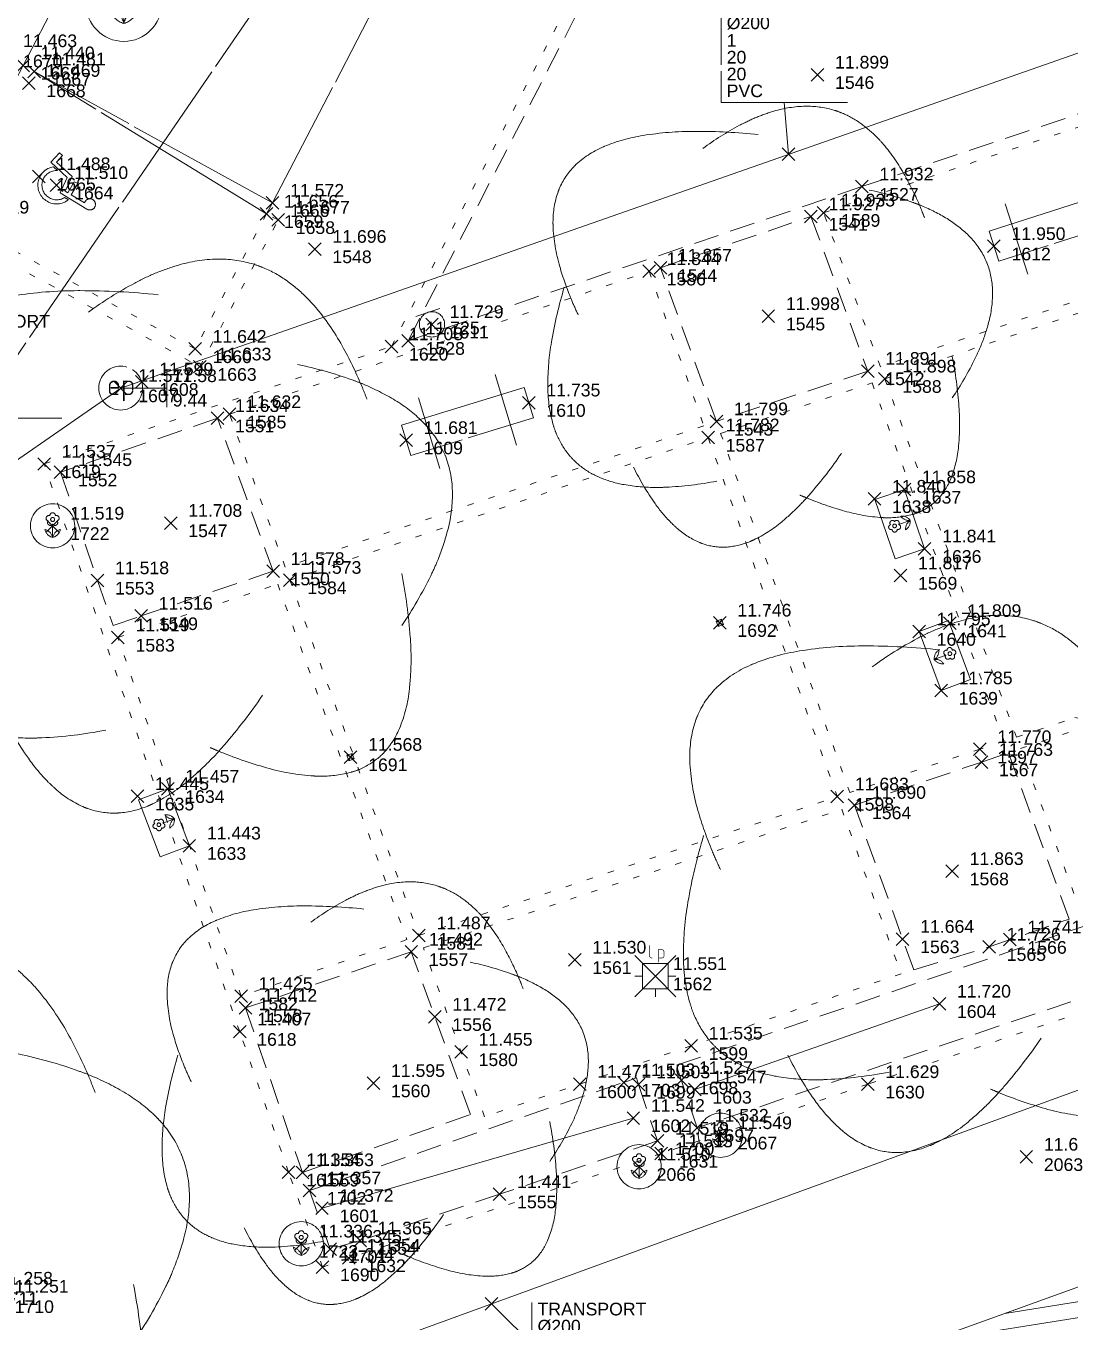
# Model space of a CAD drawing. Header units: metres. Extents: x 1223562 to 1223801, y 7191360 to 7191620.
# Drawn here: x 1223748.13 to 1223764.66, y 7191484.28 to 7191504.78 of the extents above; entities that cross this region are included whole.
import ezdxf
from ezdxf.enums import TextEntityAlignment as Align

# ---------------------------------------------------------------- set-up
doc = ezdxf.new("R2010")
doc.units = ezdxf.units.M
doc.header["$PDMODE"] = 3
doc.header["$PDSIZE"] = 0.1
for name, pattern in [('LL_0822', [2.5, 2.5, 0]), ('LL_0824', [0.35, 0.1, -0.25]), ('Rec_Continu', [2.5, 2.5, 0]), ('RL_1105', [2.5, 2.5, 0]), ('Socle_Continu', [2.5, 2.5, 0]), ('TL_1182', [0.6, 0.4, -0.2]), ('Topo_Continu', [2.5, 2.5, 0]), ('YL_2901', [2.5, 2.5, 0])]:
    doc.linetypes.add(name, pattern=pattern)
for name, color, linetype, lineweight in [('BATIH_SCS', 201, 'Socle_Continu', 13), ('ECPUB_SCS', 30, 'Socle_Continu', 13), ('JARDI_SCS', 82, 'Socle_Continu', 13), ('MARQU_PSS', 7, 'Socle_Continu', 13), ('MOBUR_PSS', 251, 'Socle_Continu', 13), ('MOBUR_SCS', 251, 'Socle_Continu', 13), ('SIGNV_SCS', 20, 'Socle_Continu', 13), ('SIGTA_SCI', 7, 'Socle_Continu', 13), ('SIGTM_SCI', 1, 'Socle_Continu', 13), ('SIGTO_SCI', 255, 'Socle_Continu', 13), ('VOIRI_SCS', 7, 'Socle_Continu', 13)]:
    doc.layers.add(name, color=color, linetype=linetype, lineweight=lineweight)
for name, color, linetype, lineweight, true_color in [('BATIM_SCS', 7, 'Socle_Continu', 13, 0xdf7fff), ('EAUPL_PSI', 5, 'Socle_Continu', 13, 0x0000ff), ('EAUPL_SCI', 5, 'Socle_Continu', 13, 0x0000ff), ('EAUPL_SCS', 5, 'Socle_Continu', 13, 0x0000ff), ('EAUPL_SCT', 5, 'Socle_Continu', 13, 0x0000ff), ('EAUUS_SCI', 7, 'Socle_Continu', 13, 0x7f3f00), ('EAUUS_SCT', 7, 'Socle_Continu', 13, 0x7f3f00), ('SIGTS_PSS', 7, 'Socle_Continu', 13, 0x9966cc)]:
    doc.layers.add(name, color=color, linetype=linetype, lineweight=lineweight, true_color=true_color)
doc.styles.add('Reseaux', font='arial.ttf')
doc.styles.get("Standard").update_dxf_attribs({"font": 'arial.ttf'})
doc.styles.add('Style_1', font='WINGDNG2.TTF')
doc.linetypes.add('BL_0101', pattern='A,3,-0.2,0.2,-0.381,["ep",Standard,S=0.254,R=0,X=-0.2,Y=-0.1],-0.381,0.2,-0.2', length=4.562)
doc.linetypes.add('CL_0181', pattern='A,3,-0.15,0.4,-0.381,["eu",Standard,S=0.254,R=0,X=-0.2,Y=-0.1],-0.381,0.4,-0.15', length=4.862)
doc.linetypes.add('TL_1183', pattern='A,0.5,-0.05,["ù",Style_1,S=0.254,R=180,X=0,Y=0.254],0,["ù",Style_1,S=0.254,R=0,X=-0.1,Y=-0.254]', length=0.55)

# ---------------------------------------------------------------- blocks, each defined once
blk = doc.blocks.new('YP_1521')
at = {"layer": 'SIGTO_SCI', "color": 7, "linetype": 'Socle_Continu'}
blk.add_point((0, 0), dxfattribs=at)
at = {"layer": 'SIGTA_SCI', "linetype": 'Socle_Continu'}
blk.add_attdef('ALT', (0.278, 0.099), '', height=0.2, dxfattribs=at)
at = {"layer": 'SIGTA_SCI', "linetype": 'Socle_Continu', "flags": 9}
blk.add_attdef('CALQUE_ALT', (1.69, -1.18), '', height=0.2, dxfattribs=at)
at = {"layer": 'SIGTM_SCI', "linetype": 'Socle_Continu'}
blk.add_attdef('MAT', (0.278, -0.223), '', height=0.2, dxfattribs=at)
at = {"layer": 'SIGTM_SCI', "linetype": 'Socle_Continu', "flags": 9}
blk.add_attdef('CALQUE_MAT', (1.69, -1.501), '', height=0.2, dxfattribs=at)
at = {"layer": 'SIGTO_SCI', "linetype": 'Socle_Continu', "flags": 9}
for tag, p in [('ID', (1.69, 0.105)), ('NATURE', (1.69, -0.216)), ('FAMILLE', (1.69, -0.538)), ('CALQUE', (1.69, -0.859)), ('PCRS', (1.69, -1.823))]:
    blk.add_attdef(tag, p, '', height=0.2, dxfattribs=at)
blk = doc.blocks.new('TP_1203')
at = {"layer": 'JARDI_SCS', "linetype": 'Socle_Continu'}
for points in [[(0.3171, 0.1998, 0.007667), (0.3097, 0.2185, 0.026874), (0.2793, 0.282, 0.047786), (0.2363, 0.3458, 0.023985), (0.2196, 0.3641, 0.040407), (0.1879, 0.391, 0.05708), (0.1498, 0.4122, 0.021505), (0.1343, 0.4178, 0.075257), (0.0789, 0.4262, 0.004647), (0.0754, 0.4262, 0.067031), (0.0113, 0.4161, 0.025669), (-0.025, 0.4032, 0.024468), (-0.0582, 0.3875, 0.036292), (-0.1329, 0.3405)], [(-0.0204, 0.3686, 0.026081), (-0.1467, 0.3752, 0.000498), (-0.1491, 0.3752, 0.000061), (-0.1493, 0.3752, 0.039737), (-0.2542, 0.3668, 0.05935), (-0.3324, 0.3448, 0.002412), (-0.3355, 0.3435, 0.092506), (-0.393, 0.3053, 0.000753), (-0.3933, 0.305, 0.098491), (-0.4244, 0.2585, 0.011844), (-0.4269, 0.2521, 0.083514), (-0.4371, 0.1912, 0.009601), (-0.437, 0.184, 0.062383), (-0.4234, 0.101, 0.027233), (-0.3998, 0.0339, 0.012932), (-0.386, 0.003)], [(0.3734, -0.1657, 0.034341), (0.42, -0.0853, 0.016386), (0.4306, -0.0619, 0.033024), (0.4472, -0.0128, 0.065516), (0.4552, 0.0476, 0.004498), (0.4551, 0.0518, 0.088708), (0.4437, 0.1085, 0.001985), (0.4432, 0.1097, 0.087204), (0.4129, 0.1572, 0.010127), (0.4065, 0.1639, 0.060799), (0.3628, 0.1981, 0.037701), (0.3113, 0.2242, 0.012492), (0.2934, 0.231, 0.034867), (0.2046, 0.2561)], [(-0.4141, 0.0593, 0.030688), (-0.4401, -0.0515, 0.042762), (-0.4476, -0.1391, 0.002681), (-0.4475, -0.1447, 0.068057), (-0.4366, -0.2203, 0.027564), (-0.4302, -0.2384, 0.0661), (-0.4071, -0.2783, 0.02929), (-0.3949, -0.292, 0.071575), (-0.3592, -0.3187, 0.024959), (-0.3395, -0.3281, 0.055555), (-0.2929, -0.3415, 0.042997), (-0.2266, -0.3473, 0.011964), (-0.2081, -0.3468, 0.03671), (-0.1048, -0.3345)], [(0.064, -0.3627, 0.004702), (0.0762, -0.3679, 0.029397), (0.1549, -0.3952, 0.053456), (0.231, -0.4084, 0.017025), (0.2434, -0.4088, 0.067312), (0.292, -0.4022, 0.029038), (0.3048, -0.3978, 0.085197), (0.3382, -0.3767, 0.008842), (0.3415, -0.3736, 0.097758), (0.3694, -0.3319, 0.000163), (0.3695, -0.3318, 0.072483), (0.3857, -0.2677, 0.026786), (0.3883, -0.2187, 0.018833), (0.387, -0.1842, 0.02958), (0.3734, -0.0814)], [(-0.2735, -0.3064, 0.039486), (-0.23, -0.3798, 0.04359), (-0.1978, -0.4182, 0.016585), (-0.1839, -0.4312, 0.081902), (-0.1391, -0.4591, 0.006579), (-0.1351, -0.4607, 0.089308), (-0.0921, -0.4684, 0.016983), (-0.0837, -0.4681, 0.078527), (-0.037, -0.4569, 0.013117), (-0.0296, -0.4536, 0.063228), (0.0271, -0.4171, 0.02257), (0.0606, -0.3865, 0.018838), (0.0864, -0.3587, 0.027877), (0.1484, -0.2782)]]:
    blk.add_lwpolyline(points, format="xyb", dxfattribs=at)
at = {"layer": 'JARDI_SCS', "linetype": 'Socle_Continu', "flags": 9}
for tag, p in [('ID', (0.8891, 0.2461)), ('NATURE', (0.8891, -0.0752)), ('FAMILLE', (0.8891, -0.3964)), ('CALQUE', (0.8891, -0.7177)), ('PCRS', (0.8891, -1.039))]:
    blk.add_attdef(tag, p, '', height=0.2, dxfattribs=at)
blk = doc.blocks.new('GP_0481')
at = {"layer": 'ECPUB_SCS', "linetype": 'Socle_Continu'}
for p, q in [((-0.325, 0.325), (0, 0)), ((0, 0), (0.325, 0.325)), ((0, 0), (-0.325, -0.325)), ((-0.203, 0), (-0.325, 0)), ((0.203, 0.203), (-0.203, 0.203)), ((-0.203, 0.203), (-0.203, -0.203)), ((0.325, -0.325), (0, 0)), ((0.203, 0.203), (0.203, -0.203)), ((0.203, 0), (0.325, 0)), ((-0.203, -0.203), (0.203, -0.203)), ((0, -0.203), (0, -0.325))]:
    blk.add_line(p, q, dxfattribs=at)
at = {"layer": 'ECPUB_SCS', "linetype": 'Socle_Continu', "const_width": 0.01, "flags": 128}
for points in [[(-0.092, 0.487), (-0.092, 0.321, 0.378783), (-0.059, 0.287), (-0.048, 0.287)], [(0.048, 0.22), (0.048, 0.42), (0.098, 0.42, -0.410802), (0.137, 0.381), (0.137, 0.323, -0.396178), (0.098, 0.287), (0.059, 0.287)]]:
    blk.add_lwpolyline(points, format="xyb", dxfattribs=at)
at = {"layer": 'ECPUB_SCS', "linetype": 'Socle_Continu', "flags": 9}
for tag, p in [('ID', (0.722, 0.587)), ('NATURE', (0.722, 0.266)), ('FAMILLE', (0.722, -0.055)), ('CALQUE', (0.722, -0.377)), ('PCRS', (0.722, -0.698))]:
    blk.add_attdef(tag, p, '', height=0.2, dxfattribs=at)
blk = doc.blocks.new('BP_0081')
at = {"layer": 'EAUPL_SCS', "linetype": 'Socle_Continu', "const_width": 0.0333, "flags": 128}
for points in [[(-0.051, -0.144), (-0.176, -0.144, -0.424), (-0.251, -0.069), (-0.251, 0.056, -0.997785), (-0.051, 0.056), (-0.051, 0.006), (-0.226, 0.006)], [(0.073, -0.295), (0.073, 0.156), (0.186, 0.156, -0.410802), (0.273, 0.068), (0.273, -0.062, -0.396178), (0.186, -0.144), (0.098, -0.144)]]:
    blk.add_lwpolyline(points, format="xyb", dxfattribs=at)
at = {"layer": 'EAUPL_SCS', "linetype": 'Socle_Continu'}
blk.add_circle((0, 0), 0.5, dxfattribs=at)
at = {"layer": 'EAUPL_SCS', "linetype": 'Socle_Continu', "flags": 9}
for tag, p in [('ID', (0.931, 0.67)), ('NATURE', (0.931, 0.348)), ('FAMILLE', (0.931, 0.027)), ('CALQUE', (0.931, -0.294)), ('PCRS', (0.931, -0.615)), ('TYPE', (0.931, -0.937))]:
    blk.add_attdef(tag, p, '', height=0.2, dxfattribs=at)
blk = doc.blocks.new('NP_0921')
at = {"layer": 'MOBUR_SCS', "linetype": 'Socle_Continu', "flags": 128}
for points in [[(0.188, -0.438), (0.188, 0.438)], [(0.812, -0.438), (0.812, 0.438)]]:
    blk.add_lwpolyline(points, dxfattribs=at)
blk.add_lwpolyline([(0, -0.188), (0, 0.188), (1, 0.188), (1, -0.188)], close=True, dxfattribs=at)
at = {"layer": 'MOBUR_SCS', "linetype": 'Socle_Continu', "flags": 9}
for tag, p in [('ID', (1.387, 0.588)), ('NATURE', (1.387, 0.266)), ('FAMILLE', (1.387, -0.055)), ('CALQUE', (1.387, -0.376)), ('PCRS', (1.387, -0.697))]:
    blk.add_attdef(tag, p, '', height=0.2, dxfattribs=at)
blk = doc.blocks.new('HP_0569')
at = {"layer": 'SIGNV_SCS', "linetype": 'Socle_Continu'}
blk.add_line((-0.2, -0.2), (0.2, -0.2), dxfattribs=at)
blk.add_circle((0, 0), 0.2, dxfattribs=at)
at = {"layer": 'SIGNV_SCS', "linetype": 'Socle_Continu', "flags": 9}
for tag, p in [('ID', (0.713, 0.595)), ('NATURE', (0.713, 0.273)), ('FAMILLE', (0.713, -0.048)), ('CALQUE', (0.713, -0.369)), ('PCRS', (0.713, -0.69))]:
    blk.add_attdef(tag, p, '', height=0.2, dxfattribs=at)
blk = doc.blocks.new('MP_2584')
at = {"layer": 'MARQU_PSS', "linetype": 'Topo_Continu'}
blk.add_lwpolyline([(-0.011, 0.523), (-0.011, 0.278), (0.196, 0.274), (0.189, 0.211), (-0.011, 0.215), (-0.011, 0.167), (0.245, 0.138), (0.312, -0.193), (0.448, -0.165), (0.461, -0.227), (0.262, -0.267), (0.192, 0.08), (-0.074, 0.11), (-0.074, 0.608, -3.014961), (-0.011, 0.523)], format="xyb", dxfattribs=at)
blk.add_lwpolyline([(0.222, -0.196), (0.205, -0.109, -1.381984), (-0.1, 0.21), (-0.1, 0.279, 1.290671)], format="xyb", close=True, dxfattribs=at)
at = {"layer": 'MARQU_PSS', "linetype": 'Topo_Continu', "flags": 9}
for tag, p in [('ID', (0.728, 0.459)), ('NATURE', (0.728, 0.138))]:
    blk.add_attdef(tag, p, '', height=0.2, dxfattribs=at)
at = {"layer": 'MARQU_PSS', "linetype": 'Rec_Continu', "flags": 9}
for tag, p in [('FAMILLE', (0.728, -0.184)), ('CALQUE', (0.728, -0.505)), ('PCRS', (0.728, -0.826))]:
    blk.add_attdef(tag, p, '', height=0.2, dxfattribs=at)
blk = doc.blocks.new('LP_0841')
at = {"layer": 'VOIRI_SCS', "linetype": 'Socle_Continu', "flags": 128}
blk.add_lwpolyline([(0, 0), (0, 0.5), (1, 0)], dxfattribs=at)
at = {"layer": 'VOIRI_SCS', "linetype": 'Socle_Continu', "flags": 9}
for tag, p in [('ID', (1.4277, 0.5478)), ('NATURE', (1.4277, 0.2265)), ('FAMILLE', (1.4277, -0.0947)), ('CALQUE', (1.4277, -0.416)), ('PCRS', (1.4277, -0.7373))]:
    blk.add_attdef(tag, p, '', height=0.2, dxfattribs=at)
blk = doc.blocks.new('NP_2606')
at = {"layer": 'MOBUR_PSS', "linetype": 'Topo_Continu'}
blk.add_lwpolyline([(0, 0), (0.6, 0), (0.6, 0.3), (0, 0.3)], close=True, dxfattribs=at)
at = {"layer": 'MOBUR_PSS', "linetype": 'Socle_Continu', "flags": 128}
blk.add_lwpolyline([(0.3, 0.161, 1.082498), (0.339, 0.189, 1.082498), (0.324, 0.235, 1.082498), (0.276, 0.235, 1.082498), (0.261, 0.189, 1.082498), (0.3, 0.161), (0.3, 0.043)], format="xyb", dxfattribs=at)
for points in [[(0.23, 0.115, 0.278028), (0.3, 0.043, 0.278028)], [(0.3, 0.043, 0.278028), (0.37, 0.115, 0.278028)]]:
    blk.add_lwpolyline(points, format="xyb", close=True, dxfattribs=at)
at = {"layer": 'MOBUR_PSS', "linetype": 'Socle_Continu'}
blk.add_circle((0.3, 0.202), 0.0177, dxfattribs=at)
at = {"layer": 'MOBUR_PSS', "linetype": 'Topo_Continu', "flags": 9}
for tag, p in [('ID', (1.452, 0.408)), ('NATURE', (1.452, 0.087)), ('FAMILLE', (1.452, -0.234)), ('CALQUE', (1.452, -0.556))]:
    blk.add_attdef(tag, p, '', height=0.2, dxfattribs=at)
at = {"layer": 'MOBUR_PSS', "linetype": 'Socle_Continu', "flags": 9}
blk.add_attdef('PCRS', (1.452, -0.877), '', height=0.2, dxfattribs=at)
blk = doc.blocks.new('NP_2601')
at = {"layer": 'MOBUR_PSS', "linetype": 'Topo_Continu'}
for p, q in [((-0.1, 0.1), (0.1, -0.1)), ((0.1, 0.1), (-0.1, -0.1))]:
    blk.add_line(p, q, dxfattribs=at)
blk.add_lwpolyline([(-0.1, 0.1), (0.1, 0.1), (0.1, -0.1), (-0.1, -0.1)], close=True, dxfattribs=at)
for tag, p, flags in [('ID', (0.587, 0.389), 9), ('NATURE', (0.587, 0.068), 9), ('CALQUE', (0.587, -0.574), 9), ('FAMILLE', (0.587, -0.253), 9), ('HAUTEUR', (0.587, -0.896), 1)]:
    blk.add_attdef(tag, p, '', height=0.2, dxfattribs=dict(at, flags=flags))
at = {"layer": 'MOBUR_PSS', "linetype": 'Socle_Continu', "flags": 9}
blk.add_attdef('PCRS', (0.587, -1.217), '', height=0.2, dxfattribs=at)
blk = doc.blocks.new('NP_2607')
at = {"layer": 'MOBUR_PSS', "linetype": 'Socle_Continu', "flags": 128}
blk.add_lwpolyline([(0, 0.023, 1.082498), (0.06, 0.067, 1.082498), (0.037, 0.137, 1.082498), (-0.037, 0.137, 1.082498), (-0.06, 0.067, 1.082498), (0, 0.023), (0, -0.158)], format="xyb", dxfattribs=at)
for points in [[(-0.106, -0.048, 0.278028), (0, -0.158, 0.278028)], [(0, -0.158, 0.278028), (0.107, -0.048, 0.278028)]]:
    blk.add_lwpolyline(points, format="xyb", close=True, dxfattribs=at)
at = {"layer": 'MOBUR_PSS', "linetype": 'Topo_Continu'}
blk.add_circle((0, 0), 0.3, dxfattribs=at)
at = {"layer": 'MOBUR_PSS', "linetype": 'Socle_Continu'}
blk.add_circle((0, 0.086), 0.027, dxfattribs=at)
at = {"layer": 'MOBUR_PSS', "linetype": 'Topo_Continu', "flags": 9}
for tag, p in [('ID', (1.099, 0.147)), ('NATURE', (1.099, -0.175)), ('FAMILLE', (1.099, -0.496)), ('CALQUE', (1.099, -0.817))]:
    blk.add_attdef(tag, p, '', height=0.2, dxfattribs=at)
at = {"layer": 'MOBUR_PSS', "linetype": 'Socle_Continu', "flags": 9}
blk.add_attdef('PCRS', (1.099, -1.138), '', height=0.2, dxfattribs=at)
blk = doc.blocks.new('*U104')
at = {"layer": 'EAUUS_SCI', "linetype": 'Socle_Continu'}
blk.add_line((1.641, -1.615), (0, 0), dxfattribs=at)
at = {"layer": 'EAUUS_SCI', "linetype": 'Socle_Continu', "flags": 128}
blk.add_lwpolyline([(2.641, -1.615), (0.641, -1.615), (0.641, 0.023)], dxfattribs=at)
at = {"layer": 'EAUUS_SCI', "linetype": 'Socle_Continu'}
blk.add_point((0, 0), dxfattribs=at)
at = {"layer": 'EAUUS_SCI', "linetype": 'Socle_Continu', "flags": 9}
for tag, p in [('ID', (2.47, 1.418)), ('NATURE', (2.47, 1.097)), ('FAMILLE', (2.47, 0.776)), ('CALQUE', (2.47, 0.454))]:
    blk.add_attdef(tag, p, '', height=0.2, dxfattribs=at)
at = {"layer": 'EAUUS_SCI', "linetype": 'Socle_Continu'}
for tag, p in [('TYPE', (0.729, -0.182)), ('DIAM', (0.729, -0.452)), ('NBR', (0.729, -0.731)), ('LARG', (0.729, -0.996)), ('HAUT', (0.729, -1.262)), ('MATER', (0.729, -1.528))]:
    blk.add_attdef(tag, p, '', height=0.2, dxfattribs=at)
blk = doc.blocks.new('*U123')
at = {"layer": 'EAUPL_SCI', "linetype": 'Socle_Continu'}
blk.add_line((-0.064, 0.817), (0, 0), dxfattribs=at)
at = {"layer": 'EAUPL_SCI', "linetype": 'Socle_Continu', "flags": 128}
blk.add_lwpolyline([(0.936, 0.817), (-1.064, 0.817), (-1.064, 2.455)], dxfattribs=at)
at = {"layer": 'EAUPL_SCI', "linetype": 'Socle_Continu'}
blk.add_point((0, 0), dxfattribs=at)
for tag, p in [('TYPE', (-0.976, 2.25)), ('DIAM', (-0.976, 1.98)), ('NBR', (-0.976, 1.701)), ('LARG', (-0.976, 1.436)), ('HAUT', (-0.976, 1.17)), ('MATER', (-0.976, 0.904))]:
    blk.add_attdef(tag, p, '', height=0.2, dxfattribs=at)
at = {"layer": 'EAUPL_SCI', "linetype": 'Socle_Continu', "flags": 9}
for tag, p in [('ID', (2.47, 1.418)), ('NATURE', (2.47, 1.097)), ('FAMILLE', (2.47, 0.776)), ('CALQUE', (2.47, 0.454))]:
    blk.add_attdef(tag, p, '', height=0.2, dxfattribs=at)
blk = doc.blocks.new('BP_2051')
at = {"layer": 'EAUPL_PSI', "linetype": 'Socle_Continu'}
blk.add_line((0.733, 0), (0, 0), dxfattribs=at)
at = {"layer": 'EAUPL_PSI', "linetype": 'Socle_Continu', "flags": 128}
blk.add_lwpolyline([(0.733, -0.3), (0.733, 0.3)], dxfattribs=at)
at = {"layer": 'EAUPL_PSI', "linetype": 'Socle_Continu'}
blk.add_point((0, 0), dxfattribs=at)
for tag, p in [('TAMPON', (0.824, 0.196)), ('RADIER', (0.824, -0.192))]:
    blk.add_attdef(tag, text='', height=0.2, dxfattribs=at).set_placement(p, align=Align.MIDDLE_LEFT)
at = {"layer": 'EAUPL_PSI', "linetype": 'Socle_Continu', "style": 'Reseaux', "flags": 9}
for tag, p in [('ID', (2.428, 0.07)), ('NATURE', (2.428, -0.251))]:
    blk.add_attdef(tag, p, '', height=0.2, dxfattribs=at)
at = {"layer": 'EAUPL_PSI', "linetype": 'Socle_Continu', "flags": 9}
for tag, p in [('FAMILLE', (2.428, -0.573)), ('CALQUE', (2.428, -0.894)), ('PCRS', (2.428, -1.215))]:
    blk.add_attdef(tag, p, '', height=0.2, dxfattribs=at)

msp = doc.modelspace()

# ---------------------------------------------------------------- hatches: boundary and pattern name
at = {"layer": 'BATIH_SCS', "linetype": 'Socle_Continu'}
h = msp.add_hatch(dxfattribs=at)
h.set_pattern_fill('RL_1107', color=256, angle=324, pattern_type=2)
h.set_pattern_definition([(9, (0, 0), (-0.03910861626, 0.246922085149), [])])
h.paths.add_polyline_path([(1223734.774, 7191458.11), (1223737.57, 7191460.468), (1223738.179, 7191460.991), (1223741.047, 7191463.032), (1223741.806, 7191463.43), (1223744.902, 7191465.188), (1223746.432, 7191466.015), (1223746.502, 7191466.045), (1223747.824, 7191466.636), (1223750.884, 7191468.054), (1223748.434, 7191474.756), (1223748.165, 7191475.484), (1223748.281, 7191475.526), (1223751.777, 7191476.792), (1223754.931, 7191477.924), (1223754.885, 7191478.05), (1223760.818, 7191480.183), (1223761.947, 7191480.614), (1223764.032, 7191481.369), (1223764.066, 7191481.273), (1223765.561, 7191481.815), (1223769.056, 7191483.061), (1223773.425, 7191484.644), (1223774.643, 7191485.075), (1223778.453, 7191486.464), (1223777.426, 7191489.283), (1223773.629, 7191487.899), (1223772.414, 7191487.469), (1223768.034, 7191485.881), (1223767.366, 7191485.639), (1223767.322, 7191485.761), (1223766.466, 7191485.451), (1223766.504, 7191485.348), (1223765.864, 7191485.116), (1223765.83, 7191485.21), (1223764.999, 7191484.909), (1223760.9, 7191483.426), (1223759.774, 7191482.996), (1223753.801, 7191480.848), (1223751.033, 7191479.829), (1223751.071, 7191479.726), (1223750.957, 7191479.685), (1223750.9, 7191479.842), (1223750.782, 7191479.8), (1223749.847, 7191479.464), (1223749.904, 7191479.304), (1223749.94, 7191479.205), (1223749.904, 7191479.304), (1223747.263, 7191478.348), (1223744.312, 7191477.287), (1223744.471, 7191476.835), (1223745.617, 7191473.722), (1223747.119, 7191469.616), (1223746.581, 7191469.366), (1223745.31, 7191468.798), (1223745.135, 7191468.725), (1223743.448, 7191467.812), (1223740.344, 7191466.049), (1223740.343, 7191466.05), (1223739.497, 7191465.606), (1223739.411, 7191465.55), (1223736.329, 7191463.357), (1223735.626, 7191462.753), (1223732.761, 7191460.337), (1223732.069, 7191459.667), (1223729.39, 7191457.078), (1223728.664, 7191456.399), (1223727.217, 7191454.748), (1223726.804, 7191454.242), (1223725.113, 7191451.913), (1223725.062, 7191451.944), (1223724.339, 7191450.834, 0.014624), (1223723.451, 7191449.516, 0.01629), (1223722.554, 7191447.99), (1223721.85, 7191446.726), (1223721.08, 7191445.259), (1223720.409, 7191443.969), (1223719.859, 7191442.869), (1223719.239, 7191441.685), (1223719.239, 7191441.686), (1223718.761, 7191440.858), (1223717.859, 7191439.088), (1223716.812, 7191437.09), (1223715.887, 7191435.293), (1223715.675, 7191434.911), (1223714.504, 7191432.68), (1223714.106, 7191431.934), (1223716.64, 7191430.518), (1223717.15, 7191430.233), (1223717.12, 7191430.179), (1223721.513, 7191427.684), (1223722.195, 7191427.297), (1223722.452, 7191427.162), (1223722.733, 7191427.005), (1223727.812, 7191424.096), (1223727.846, 7191424.157), (1223728.029, 7191424.052), (1223728.048, 7191424.087), (1223728.9, 7191423.572), (1223729.743, 7191423.046), (1223729.905, 7191422.946), (1223729.889, 7191422.92), (1223732.78, 7191421.284), (1223735.413, 7191419.743), (1223736.903, 7191422.347), (1223718.126, 7191433.125), (1223718.316, 7191433.487), (1223718.534, 7191433.88), (1223719.474, 7191435.707), (1223720.524, 7191437.711), (1223721.398, 7191439.426), (1223721.877, 7191440.256), (1223722.53, 7191441.502), (1223723.081, 7191442.606), (1223723.739, 7191443.87), (1223724.489, 7191445.3), (1223725.182, 7191446.543, -0.016433), (1223725.986, 7191447.913, -0.015305), (1223726.815, 7191449.138), (1223726.886, 7191449.248), (1223729.181, 7191452.411), (1223729.507, 7191452.81), (1223730.823, 7191454.31), (1223731.457, 7191454.905), (1223734.155, 7191457.51)])
h.paths.add_polyline_path([(1223732.43, 7191459.9), (1223732.516, 7191459.984), (1223732.531, 7191459.882)], flags=16)
h.paths.add_polyline_path([(1223729.131, 7191456.718), (1223729.145, 7191456.613), (1223729.04, 7191456.633)], flags=16)
h.paths.add_polyline_path([(1223735.986, 7191462.956), (1223736.074, 7191463.032), (1223736.082, 7191462.934)], flags=16)
h.paths.add_polyline_path([(1223724.888, 7191451.282), (1223724.93, 7191451.187), (1223724.826, 7191451.185)], flags=16)
h.paths.add_polyline_path([(1223739.918, 7191465.73), (1223740.027, 7191465.787), (1223740.013, 7191465.682)], flags=16)
h.paths.add_polyline_path([(1223745.901, 7191468.968), (1223746.06, 7191469.039), (1223746.016, 7191468.925)], flags=16)
h.paths.add_polyline_path([(1223719.668, 7191442.319), (1223719.706, 7191442.206), (1223719.592, 7191442.173)], flags=16)
h.paths.add_polyline_path([(1223716.525, 7191436.243), (1223716.585, 7191436.07), (1223716.409, 7191436.019)], flags=16)
h.paths.add_polyline_path([(1223750.285, 7191479.53), (1223750.402, 7191479.572), (1223750.373, 7191479.47)], flags=16)
h.paths.add_polyline_path([(1223752.865, 7191480.362), (1223753.083, 7191480.442), (1223753.02, 7191480.277)], flags=16)
h.paths.add_polyline_path([(1223721.939, 7191427.64), (1223721.939, 7191427.541), (1223721.854, 7191427.589)], flags=16)
h.paths.add_polyline_path([(1223729.413, 7191423.456), (1223729.42, 7191423.35), (1223729.314, 7191423.415)], flags=16)
h.paths.add_polyline_path([(1223760.298, 7191483.104), (1223760.438, 7191483.158), (1223760.399, 7191483.05)], flags=16)
h.paths.add_polyline_path([(1223771.667, 7191487.085), (1223771.841, 7191487.148), (1223771.79, 7191487.017)], flags=16)
h.paths.add_polyline_path([(1223774.047, 7191487.978), (1223774.16, 7191488.019), (1223774.127, 7191487.934)], flags=16)

# ---------------------------------------------------------------- linework, layer by layer
at = {"layer": 'BATIM_SCS', "linetype": 'RL_1105'}
msp.add_polyline3d([(1223764.999, 7191484.909, 11.686), (1223760.9, 7191483.426, 11.584)], dxfattribs=at)
at = {"layer": 'EAUPL_SCT', "linetype": 'BL_0101'}
for points in [[(1223770.769, 7191506.451, 9.76), (1223749.632, 7191499.053, 9.44)], [(1223749.632, 7191499.053, 9.44), (1223745.9, 7191496.467, 9.35)]]:
    msp.add_polyline3d(points, dxfattribs=at)
at = {"layer": 'EAUUS_SCT', "linetype": 'CL_0181'}
msp.add_polyline3d([(1223767.671, 7191488.995, 9.46), (1223743.334, 7191480.133, 8.54)], dxfattribs=at)
at = {"layer": 'JARDI_SCS', "linetype": 'TL_1182'}
for points in [[(1223769.729, 7191505.071, 12.069), (1223768.284, 7191504.583, 12.052), (1223767.266, 7191504.253, 12.081), (1223766.856, 7191504.085, 12.014), (1223761.365, 7191502.24, 11.932), (1223754.182, 7191499.803, 11.725), (1223757.894, 7191506.989, 11.915), (1223762.392, 7191515.668, 12.135), (1223764.914, 7191516.736, 12.161), (1223767.197, 7191511.138, 12.073)], [(1223760.559, 7191501.768, 11.927), (1223761.457, 7191499.323, 11.891), (1223759.062, 7191498.525, 11.799), (1223758.175, 7191500.957, 11.857)], [(1223749.511, 7191495.297, 11.514), (1223749.956, 7191495.448, 11.516), (1223752.044, 7191496.156, 11.578), (1223751.165, 7191498.576, 11.634), (1223748.68, 7191497.721, 11.545), (1223749.266, 7191496.01, 11.518)], [(1223768.295, 7191491.707, 11.878), (1223768.654, 7191490.688, 11.89), (1223758.757, 7191487.349, 11.532), (1223758.43, 7191488.339, 11.525)], [(1223755.168, 7191487.56, 11.46), (1223754.233, 7191490.134, 11.492), (1223751.61, 7191489.246, 11.412), (1223752.508, 7191486.645, 11.353)], [(1223757.797, 7191488.138, 11.507), (1223757.831, 7191488.034, 11.503), (1223758.129, 7191487.142, 11.519), (1223755.63, 7191486.3, 11.441), (1223753.422, 7191485.565, 11.365), (1223752.95, 7191485.432, 11.345), (1223752.622, 7191486.357, 11.357), (1223757.595, 7191488.068, 11.503)]]:
    msp.add_polyline3d(points, close=True, dxfattribs=at)
for points in [[(1223762.186, 7191489.849, 11.682), (1223761.247, 7191492.456, 11.69), (1223763.258, 7191493.136, 11.763), (1223763.684, 7191493.28, 11.779), (1223764.644, 7191490.651, 11.755)], [(1223762.186, 7191489.849, 11.682), (1223763.38, 7191490.214, 11.726), (1223764.644, 7191490.651, 11.755)]]:
    msp.add_polyline3d(points, dxfattribs=at)
at = {"layer": 'JARDI_SCS', "linetype": 'TL_1183'}
for points in [[(1223758.722, 7191487.955, 11.547), (1223762.592, 7191489.312, 11.72)], [(1223752.819, 7191486.08, 11.372), (1223757.747, 7191487.504, 11.542)]]:
    msp.add_polyline3d(points, dxfattribs=at)
at = {"layer": 'SIGTS_PSS', "linetype": 'YL_2901'}
msp.add_polyline3d([(1223754.624, 7191615.542, 13.233), (1223774.768, 7191564.41, 13.107), (1223759.899, 7191516.921, 12.089), (1223739.481, 7191487.157, 10.877), (1223712.27, 7191430.488, 6.902), (1223666.985, 7191365.329, 3.888), (1223604.313, 7191397.356, 4.87), (1223562.746, 7191366.34, 4.088)], dxfattribs=at)
at = {"layer": 'VOIRI_SCS', "linetype": 'LL_0822'}
for points in [[(1223759.798, 7191516.97, 11.969), (1223759.396, 7191516.165, 11.949), (1223756.485, 7191510.543, 11.792), (1223756.386, 7191510.37, 11.888), (1223755.466, 7191508.592, 11.842), (1223755.382, 7191508.437, 11.832), (1223755.381, 7191508.421, 11.731), (1223752.037, 7191501.983, 11.572), (1223748.263, 7191504.061, 11.481)], [(1223751.417, 7191510.567, 11.608), (1223748.088, 7191504.157, 11.44), (1223746.83, 7191501.751, 11.374), (1223745.381, 7191498.952, 11.291), (1223742.086, 7191492.466, 11.049), (1223738.867, 7191486.237, 10.795)]]:
    msp.add_polyline3d(points, dxfattribs=at)
at = {"layer": 'VOIRI_SCS', "linetype": 'LL_0824'}
for points in [[(1223752.291, 7191486.646, 11.354), (1223751.516, 7191488.871, 11.407), (1223748.419, 7191497.852, 11.537), (1223753.919, 7191499.712, 11.708), (1223757.763, 7191507.156, 11.912), (1223762.246, 7191515.831, 12.137), (1223765.026, 7191516.994, 12.181), (1223767.433, 7191511.094, 12.076), (1223769.906, 7191505.137, 12.045), (1223770.878, 7191502.302, 12.037), (1223772.852, 7191496.572, 12.071), (1223774.329, 7191492.378, 12.123), (1223766.893, 7191489.865, 11.823), (1223761.458, 7191488.038, 11.629), (1223758.19, 7191486.943, 11.513), (1223753.246, 7191485.29, 11.354), (1223752.828, 7191485.147, 11.344)], [(1223752.126, 7191501.714, 11.677), (1223751.941, 7191501.809, 11.656), (1223750.809, 7191499.672, 11.642), (1223747.052, 7191501.715, 11.419), (1223746.958, 7191501.533, 11.41), (1223750.885, 7191499.392, 11.633)]]:
    msp.add_polyline3d(points, close=True, dxfattribs=at)
for points in [[(1223761.658, 7191499.39, 11.897), (1223760.758, 7191501.828, 11.933), (1223767.13, 7191503.97, 12.02), (1223767.967, 7191501.511, 12.004)], [(1223767.967, 7191501.511, 12.004), (1223761.658, 7191499.39, 11.897)], [(1223761.728, 7191499.201, 11.898), (1223768.028, 7191501.334, 12.005)], [(1223752.236, 7191496.22, 11.582), (1223751.355, 7191498.638, 11.632), (1223757.996, 7191500.901, 11.844), (1223758.864, 7191498.458, 11.79)], [(1223759.129, 7191498.337, 11.793), (1223761.527, 7191499.134, 11.889)], [(1223761.527, 7191499.134, 11.889), (1223763.616, 7191493.465, 11.783)], [(1223761.728, 7191499.201, 11.898), (1223763.812, 7191493.53, 11.789)], [(1223758.864, 7191498.458, 11.79), (1223752.236, 7191496.22, 11.582)], [(1223752.31, 7191496.016, 11.573), (1223758.93, 7191498.271, 11.782)], [(1223758.93, 7191498.271, 11.782), (1223760.976, 7191492.59, 11.683)], [(1223759.129, 7191498.337, 11.793), (1223761.175, 7191492.656, 11.692)], [(1223754.163, 7191490.327, 11.483), (1223751.538, 7191489.434, 11.425), (1223749.589, 7191495.107, 11.519), (1223752.118, 7191495.951, 11.568)], [(1223752.118, 7191495.951, 11.568), (1223754.163, 7191490.327, 11.483)], [(1223752.31, 7191496.016, 11.573), (1223754.354, 7191490.392, 11.487)], [(1223763.812, 7191493.53, 11.789), (1223769.986, 7191495.6, 11.985)], [(1223770.047, 7191495.42, 11.988), (1223770.932, 7191492.811, 11.985), (1223765.465, 7191490.942, 11.767), (1223764.841, 7191490.728, 11.758), (1223763.878, 7191493.351, 11.786)], [(1223763.878, 7191493.351, 11.786), (1223770.047, 7191495.42, 11.988)], [(1223763.616, 7191493.465, 11.783), (1223763.233, 7191493.338, 11.77), (1223761.175, 7191492.656, 11.692)], [(1223754.354, 7191490.392, 11.487), (1223760.976, 7191492.59, 11.683)], [(1223754.424, 7191490.198, 11.485), (1223761.048, 7191492.39, 11.681)], [(1223761.048, 7191492.39, 11.681), (1223761.985, 7191489.787, 11.665)], [(1223755.391, 7191487.525, 11.45), (1223754.424, 7191490.198, 11.485)], [(1223761.985, 7191489.787, 11.665), (1223758.663, 7191488.648, 11.535), (1223755.391, 7191487.525, 11.45)]]:
    msp.add_polyline3d(points, dxfattribs=at)

# ---------------------------------------------------------------- block references
at = {"layer": 'EAUPL_PSI', "linetype": 'Socle_Continu'}
ref = msp.add_blockref('BP_2051', (1223749.632, 7191499.053, 11.577), dxfattribs=at)
ref.add_attrib('TAMPON', '11.58', dxfattribs={"linetype": 'Socle_Continu', "height": 0.2}).set_placement((1223750.456, 7191499.248), align=Align.MIDDLE_LEFT)
ref.add_attrib('RADIER', '9.44', dxfattribs={"linetype": 'Socle_Continu', "height": 0.2}).set_placement((1223750.456, 7191498.861), align=Align.MIDDLE_LEFT)
at = {"layer": 'EAUPL_SCI', "linetype": 'Socle_Continu'}
for p in [(1223760.201, 7191502.752), (1223747.766, 7191497.76)]:
    msp.add_blockref('*U123', p, dxfattribs=at).add_auto_attribs({'TYPE': 'TRANSPORT', 'DIAM': 'Ø200', 'NBR': '1', 'LARG': '20', 'HAUT': '20', 'MATER': 'PVC'})
at = {"layer": 'EAUPL_SCS', "linetype": 'Socle_Continu', "xscale": 0.6946971791848048, "yscale": 0.6946971791848048}
msp.add_blockref('BP_0081', (1223749.632, 7191499.053, 11.577), dxfattribs=at)
at = {"layer": 'EAUUS_SCI', "linetype": 'Socle_Continu'}
msp.add_blockref('*U104', (1223755.502, 7191484.564), dxfattribs=at).add_auto_attribs({'TYPE': 'TRANSPORT', 'DIAM': 'Ø200', 'NBR': '1', 'LARG': '20', 'HAUT': '20', 'MATER': 'PVC'})
at = {"layer": 'ECPUB_SCS', "linetype": 'Socle_Continu'}
msp.add_blockref('GP_0481', (1223758.096, 7191489.749, 11.551), dxfattribs=at)
at = {"layer": 'JARDI_SCS', "linetype": 'Socle_Continu'}
for p, xscale, yscale in [((1223759.884, 7191500.189, 11.998), 7.798175426380318, 7.798175426380318), ((1223750.424, 7191496.918, 11.708), 9.798289198680562, 9.798289198680562), ((1223762.793, 7191491.409, 11.863), 9.500834053797968, 9.500834053797968), ((1223753.633, 7191488.056, 11.595), 7.474324883656188, 7.474324883656188), ((1223745.797, 7191485.749, 11.407), 10.81662887310342, 10.81662887310342)]:
    msp.add_blockref('TP_1203', p, dxfattribs=dict(at, xscale=xscale, yscale=yscale))
at = {"layer": 'MARQU_PSS', "linetype": 'Socle_Continu', "yscale": -1, "rotation": 58.63954919349405}
msp.add_blockref('MP_2584', (1223748.618, 7191502.263, 11.51), dxfattribs=at)
at = {"layer": 'MOBUR_PSS', "linetype": 'Socle_Continu'}
for p, xscale, yscale, zscale in [((1223749.682, 7191505.138, 11.537), 1.99999999789992, 1.99999999789992, 1.99999999789992), ((1223748.555, 7191496.874, 11.519), 1.16666666637125, 1.16666666637125, 1.16666666637125), ((1223759.125, 7191487.231, 11.549), 1.16666666637125, 1.16666666637125, 1.16666666637125), ((1223757.838, 7191486.734, 11.51), 1.16666666637125, 1.16666666637125, 1.16666666637125), ((1223752.491, 7191485.516, 11.336), 1.16666666637125, 1.16666666637125, 1.16666666637125)]:
    msp.add_blockref('NP_2607', p, dxfattribs=dict(at, xscale=xscale, yscale=yscale, zscale=zscale))
for name, p, xscale, yscale, zscale, rotation in [('NP_2606', (1223762.358, 7191496.512, 11.841), 1.649288295903841, 1.649288295903841, 1.649288295903841, 108.8779132654598), ('NP_2601', (1223759.117, 7191495.34, 11.746), 0.45, 0.45, 0.45, 289.8048402807569), ('NP_2606', (1223762.27, 7191495.2, 11.795), 1.658321917094492, 1.658321917094492, 1.658321917094492, 290.4374936547933), ('NP_2601', (1223753.272, 7191493.216, 11.568), 0.45, 0.45, 0.45, 289.8048402807569), ('NP_2606', (1223750.719, 7191491.813, 11.443), 1.605695003322128, 1.6493, 1.605695003322128, 110.7931240224578)]:
    msp.add_blockref(name, p, dxfattribs=dict(at, xscale=xscale, yscale=yscale, zscale=zscale, rotation=rotation))
at = {"layer": 'MOBUR_SCS', "linetype": 'Socle_Continu', "xscale": 2.001932522169492, "yscale": 1.3333, "rotation": 17.86474803715173}
msp.add_blockref('NP_0921', (1223763.456, 7191501.297, 11.95), dxfattribs=at)
at = {"layer": 'MOBUR_SCS', "linetype": 'Socle_Continu', "xscale": 2.0319, "yscale": 1.333333334039035, "zscale": 0.6562003552749388, "rotation": 16.97803401776043}
msp.add_blockref('NP_0921', (1223754.15, 7191498.228, 11.681), dxfattribs=at)
at = {"layer": 'SIGNV_SCS', "linetype": 'Socle_Continu', "rotation": 198.735498226469}
msp.add_blockref('HP_0569', (1223754.56, 7191500.061, 11.729), dxfattribs=at)
at = {"layer": 'SIGTO_SCI', "linetype": 'Socle_Continu'}
for p, values in [((1223747.81, 7191504.349, 11.463), {'ALT': '11.463', 'MAT': '1670'}), ((1223748.088, 7191504.157, 11.44), {'ALT': '11.440', 'MAT': '1669'}), ((1223748.263, 7191504.061, 11.481), {'ALT': '11.481', 'MAT': '1667'}), ((1223748.178, 7191503.879, 11.469), {'ALT': '11.469', 'MAT': '1668'}), ((1223760.662, 7191504.01, 11.899), {'ALT': '11.899', 'MAT': '1546'}), ((1223748.338, 7191502.402, 11.488), {'ALT': '11.488', 'MAT': '1665'}), ((1223748.618, 7191502.263, 11.51), {'ALT': '11.510', 'MAT': '1664'}), ((1223761.365, 7191502.24, 11.932), {'ALT': '11.932', 'MAT': '1527'}), ((1223752.037, 7191501.983, 11.572), {'ALT': '11.572', 'MAT': '1666'}), ((1223751.941, 7191501.809, 11.656), {'ALT': '11.656', 'MAT': '1659'}), ((1223760.758, 7191501.828, 11.933), {'ALT': '11.933', 'MAT': '1589'}), ((1223747.052, 7191501.715, 11.419), {'ALT': '11.419', 'MAT': '1661'}), ((1223752.126, 7191501.714, 11.677), {'ALT': '11.677', 'MAT': '1658'}), ((1223760.559, 7191501.768, 11.927), {'ALT': '11.927', 'MAT': '1541'}), ((1223752.706, 7191501.253, 11.696), {'ALT': '11.696', 'MAT': '1548'}), ((1223763.456, 7191501.297, 11.95), {'ALT': '11.950', 'MAT': '1612'}), ((1223757.996, 7191500.901, 11.844), {'ALT': '11.844', 'MAT': '1586'}), ((1223758.175, 7191500.957, 11.857), {'ALT': '11.857', 'MAT': '1544'}), ((1223759.884, 7191500.189, 11.998), {'ALT': '11.998', 'MAT': '1545'}), ((1223754.56, 7191500.061, 11.729), {'ALT': '11.729', 'MAT': '1611'}), ((1223754.182, 7191499.803, 11.725), {'ALT': '11.725', 'MAT': '1528'}), ((1223750.809, 7191499.672, 11.642), {'ALT': '11.642', 'MAT': '1660'}), ((1223753.919, 7191499.712, 11.708), {'ALT': '11.708', 'MAT': '1620'}), ((1223750.885, 7191499.392, 11.633), {'ALT': '11.633', 'MAT': '1663'}), ((1223761.457, 7191499.323, 11.891), {'ALT': '11.891', 'MAT': '1542'}), ((1223749.965, 7191499.154, 11.599), {'ALT': '11.599', 'MAT': '1608'}), ((1223761.728, 7191499.201, 11.898), {'ALT': '11.898', 'MAT': '1588'}), ((1223749.632, 7191499.053, 11.577), {'ALT': '11.577', 'MAT': '1607'}), ((1223756.093, 7191498.822, 11.735), {'ALT': '11.735', 'MAT': '1610'}), ((1223751.165, 7191498.576, 11.634), {'ALT': '11.634', 'MAT': '1551'}), ((1223751.355, 7191498.638, 11.632), {'ALT': '11.632', 'MAT': '1585'}), ((1223759.062, 7191498.525, 11.799), {'ALT': '11.799', 'MAT': '1543'}), ((1223754.15, 7191498.228, 11.681), {'ALT': '11.681', 'MAT': '1609'}), ((1223758.93, 7191498.271, 11.782), {'ALT': '11.782', 'MAT': '1587'}), ((1223748.419, 7191497.852, 11.537), {'ALT': '11.537', 'MAT': '1619'}), ((1223748.68, 7191497.721, 11.545), {'ALT': '11.545', 'MAT': '1552'}), ((1223761.564, 7191497.3, 11.84), {'ALT': '11.840', 'MAT': '1638'}), ((1223762.038, 7191497.449, 11.858), {'ALT': '11.858', 'MAT': '1637'}), ((1223748.555, 7191496.874, 11.519), {'ALT': '11.519', 'MAT': '1722'}), ((1223750.424, 7191496.918, 11.708), {'ALT': '11.708', 'MAT': '1547'}), ((1223762.358, 7191496.512, 11.841), {'ALT': '11.841', 'MAT': '1636'}), ((1223752.044, 7191496.156, 11.578), {'ALT': '11.578', 'MAT': '1550'}), ((1223761.976, 7191496.088, 11.817), {'ALT': '11.817', 'MAT': '1569'}), ((1223749.266, 7191496.01, 11.518), {'ALT': '11.518', 'MAT': '1553'}), ((1223752.31, 7191496.016, 11.573), {'ALT': '11.573', 'MAT': '1584'}), ((1223749.956, 7191495.448, 11.516), {'ALT': '11.516', 'MAT': '1549'}), ((1223759.117, 7191495.34, 11.746), {'ALT': '11.746', 'MAT': '1692'}), ((1223762.757, 7191495.333, 11.809), {'ALT': '11.809', 'MAT': '1641'}), ((1223749.589, 7191495.107, 11.519), {'ALT': '11.519', 'MAT': '1583'}), ((1223762.27, 7191495.2, 11.795), {'ALT': '11.795', 'MAT': '1640'}), ((1223762.618, 7191494.268, 11.785), {'ALT': '11.785', 'MAT': '1639'}), ((1223753.272, 7191493.216, 11.568), {'ALT': '11.568', 'MAT': '1691'}), ((1223763.233, 7191493.338, 11.77), {'ALT': '11.770', 'MAT': '1597'}), ((1223763.258, 7191493.136, 11.763), {'ALT': '11.763', 'MAT': '1567'}), ((1223749.897, 7191492.595, 11.445), {'ALT': '11.445', 'MAT': '1635'}), ((1223750.377, 7191492.713, 11.457), {'ALT': '11.457', 'MAT': '1634'}), ((1223760.976, 7191492.59, 11.683), {'ALT': '11.683', 'MAT': '1598'}), ((1223761.247, 7191492.456, 11.69), {'ALT': '11.690', 'MAT': '1564'}), ((1223750.719, 7191491.813, 11.443), {'ALT': '11.443', 'MAT': '1633'}), ((1223762.793, 7191491.409, 11.863), {'ALT': '11.863', 'MAT': '1568'}), ((1223754.354, 7191490.392, 11.487), {'ALT': '11.487', 'MAT': '1581'}), ((1223762.01, 7191490.336, 11.664), {'ALT': '11.664', 'MAT': '1563'}), ((1223763.708, 7191490.327, 11.741), {'ALT': '11.741', 'MAT': '1566'}), ((1223754.233, 7191490.134, 11.492), {'ALT': '11.492', 'MAT': '1557'}), ((1223763.38, 7191490.214, 11.726), {'ALT': '11.726', 'MAT': '1565'}), ((1223756.82, 7191490.008, 11.53), {'ALT': '11.530', 'MAT': '1561'}), ((1223758.096, 7191489.749, 11.551), {'ALT': '11.551', 'MAT': '1562'}), ((1223751.538, 7191489.434, 11.425), {'ALT': '11.425', 'MAT': '1582'}), ((1223762.592, 7191489.312, 11.72), {'ALT': '11.720', 'MAT': '1604'}), ((1223751.61, 7191489.246, 11.412), {'ALT': '11.412', 'MAT': '1558'}), ((1223754.606, 7191489.106, 11.472), {'ALT': '11.472', 'MAT': '1556'}), ((1223751.516, 7191488.871, 11.407), {'ALT': '11.407', 'MAT': '1618'}), ((1223755.02, 7191488.55, 11.455), {'ALT': '11.455', 'MAT': '1580'}), ((1223758.663, 7191488.648, 11.535), {'ALT': '11.535', 'MAT': '1599'}), ((1223753.633, 7191488.056, 11.595), {'ALT': '11.595', 'MAT': '1560'}), ((1223756.898, 7191488.042, 11.471), {'ALT': '11.471', 'MAT': '1600'}), ((1223757.595, 7191488.068, 11.503), {'ALT': '11.503', 'MAT': '1703'}), ((1223758.508, 7191488.103, 11.527), {'ALT': '11.527', 'MAT': '1698'}), ((1223761.458, 7191488.038, 11.629), {'ALT': '11.629', 'MAT': '1630'}), ((1223757.831, 7191488.034, 11.503), {'ALT': '11.503', 'MAT': '1699'}), ((1223758.722, 7191487.955, 11.547), {'ALT': '11.547', 'MAT': '1603'}), ((1223757.747, 7191487.504, 11.542), {'ALT': '11.542', 'MAT': '1602'}), ((1223758.757, 7191487.349, 11.532), {'ALT': '11.532', 'MAT': '1697'}), ((1223759.125, 7191487.231, 11.549), {'ALT': '11.549', 'MAT': '2067'}), ((1223758.129, 7191487.142, 11.519), {'ALT': '11.519', 'MAT': '1700'}), ((1223758.19, 7191486.943, 11.513), {'ALT': '11.513', 'MAT': '1631'}), ((1223763.968, 7191486.89, 11.614), {'ALT': '11.614', 'MAT': '2063'}), ((1223752.291, 7191486.646, 11.354), {'ALT': '11.354', 'MAT': '1617'}), ((1223752.508, 7191486.645, 11.353), {'ALT': '11.353', 'MAT': '1559'}), ((1223757.838, 7191486.734, 11.51), {'ALT': '11.510', 'MAT': '2066'}), ((1223752.622, 7191486.357, 11.357), {'ALT': '11.357', 'MAT': '1702'}), ((1223755.63, 7191486.3, 11.441), {'ALT': '11.441', 'MAT': '1555'}), ((1223752.819, 7191486.08, 11.372), {'ALT': '11.372', 'MAT': '1601'}), ((1223752.491, 7191485.516, 11.336), {'ALT': '11.336', 'MAT': '1723'}), ((1223752.95, 7191485.432, 11.345), {'ALT': '11.345', 'MAT': '1701'}), ((1223753.422, 7191485.565, 11.365), {'ALT': '11.365', 'MAT': '1554'}), ((1223753.246, 7191485.29, 11.354), {'ALT': '11.354', 'MAT': '1632'}), ((1223752.828, 7191485.147, 11.344), {'ALT': '11.344', 'MAT': '1690'}), ((1223747.427, 7191484.771, 11.258), {'ALT': '11.258', 'MAT': '1711'}), ((1223747.676, 7191484.643, 11.251), {'ALT': '11.251', 'MAT': '1710'})]:
    msp.add_blockref('YP_1521', p, dxfattribs=at).add_auto_attribs(values)
at = {"layer": 'VOIRI_SCS', "linetype": 'Socle_Continu', "xscale": 4.3077, "yscale": 0.3971255252349711, "zscale": 1.976974123192762, "rotation": 151.1594803857027}
msp.add_blockref('LP_0841', (1223752.037, 7191501.983, 11.572), dxfattribs=at)

doc.saveas('drawing.dxf')
